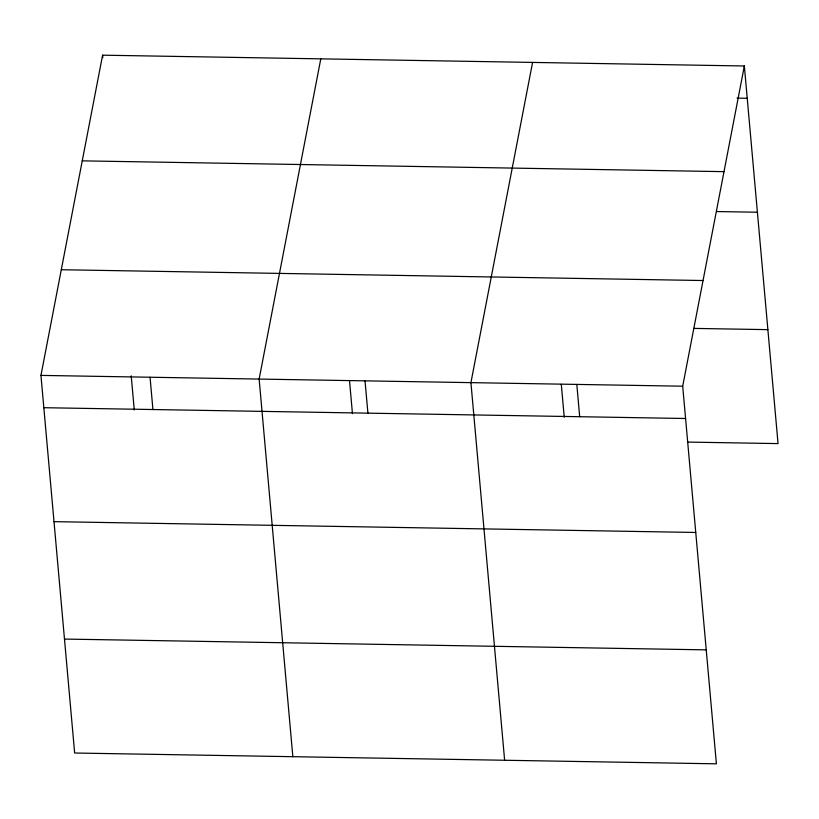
<?xml version="1.0" encoding="UTF-8"?>
<svg xmlns="http://www.w3.org/2000/svg" width="819" height="819" viewBox="0 0 819 819"><rect width="100%" height="100%" fill="white"/><g stroke="black" fill="none" stroke-linecap="round" stroke-linejoin="round"><path stroke-width="1.23" d="M744.348 65.981L682.698 386.199L716.4 763.82L74.652 753.019L40.95 375.399L102.6 55.18L744.348 65.981L778.05 443.601L687.469 442.076M320.792 58.845L259.142 379.074L292.844 756.695M532.575 62.418L470.925 382.637L504.627 760.257M737.028 98.106L747.235 98.28M82.258 160.852L724.006 171.652M716.574 211.548L757.401 212.234M61.292 269.727L703.04 280.528M693.888 328.399L767.884 329.647M40.95 375.399L682.698 386.199M43.837 407.698L685.585 418.499M54.003 521.652L695.751 532.463M64.486 639.066L706.234 649.866M576.811 384.418L579.688 416.717M561.302 384.326L564.24 417.25M365.028 380.855L367.915 413.155M349.518 380.763L352.457 413.677M150.051 377.231L152.928 409.531M102.6 55.18L102.825 57.658M131.214 375.819L134.265 410.002"/></g></svg>
